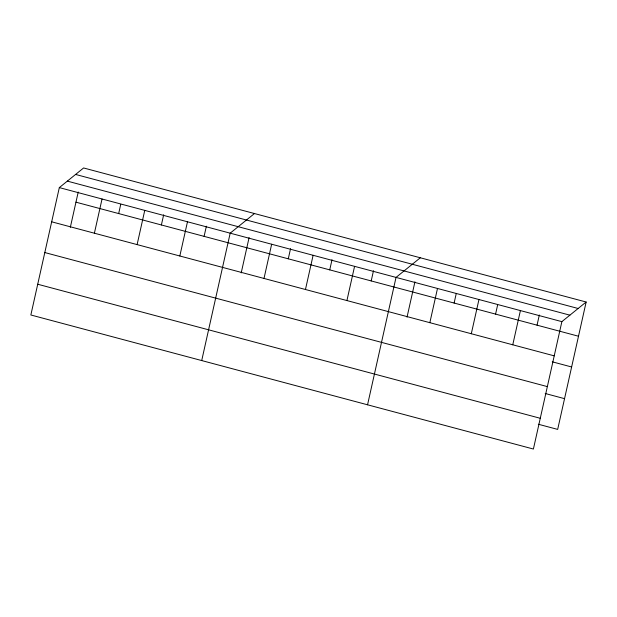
<?xml version="1.0" encoding="UTF-8"?>
<svg xmlns="http://www.w3.org/2000/svg" width="617" height="617" viewBox="0 0 617 617"><rect width="100%" height="100%" fill="white"/><g stroke="black" fill="none" stroke-linecap="round" stroke-linejoin="round"><path stroke-width="0.93" d="M59.325 187.599L30.85 314.986L533.397 449.037L561.871 321.642L586.15 302.014L83.603 167.963L59.325 187.599L561.871 321.642M70.33 227.334L78.228 192.01M94.393 233.203L102.044 198.99M118.672 213.575L120.739 204.327M137.113 244.594L144.756 210.382M161.392 224.966L163.659 214.793M179.825 255.993L187.475 221.781M204.104 236.365L206.379 226.192M201.713 360.559L230.187 233.172L254.466 213.544M241.201 272.915L249.098 237.584M264.007 278.444L271.65 244.232M288.286 258.816L290.553 248.643M305.461 289.504L313.112 255.291M329.74 269.876L332.015 259.703M346.924 300.564L354.574 266.351M371.203 280.936L373.478 270.763M367.555 404.798L396.029 277.411L420.308 257.783M407.035 317.146L414.933 281.822M429.841 322.683L437.492 288.471M454.12 303.047L456.187 293.808M471.303 333.735L478.954 299.523M495.582 314.107L497.649 304.86M512.766 344.795L520.409 310.582M537.045 325.167L539.32 314.994M586.15 302.014L557.675 429.401L538.325 424.241M75.59 174.441L578.137 308.492M67.338 181.12L569.884 315.164M75.953 202.175L578.499 336.226M51.674 221.812L554.228 355.855M552.284 361.817L571.627 366.976M44.802 252.554L547.348 386.604M545.197 393.492L564.547 398.659M37.722 284.236L540.268 418.287"/></g></svg>
